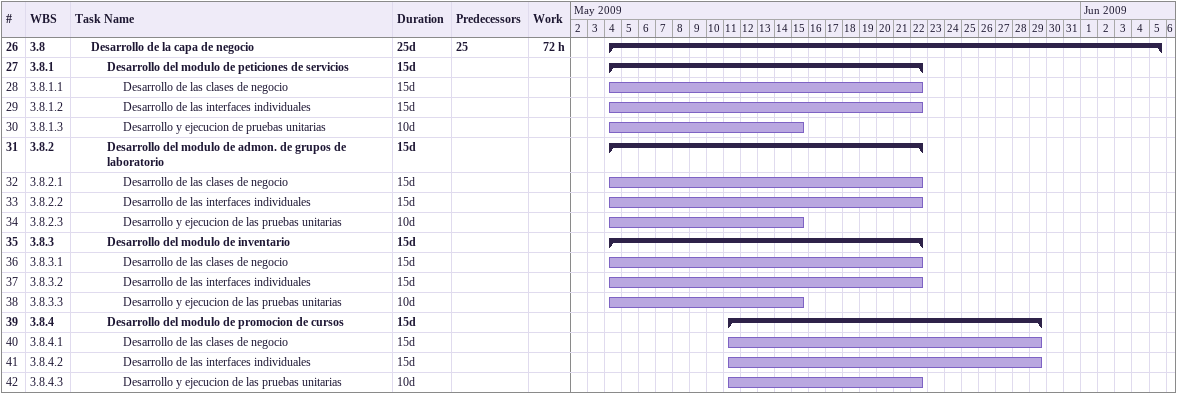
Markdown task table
| ID | WBS | Task | Duration | Start | Finish | Predecessors | Work (h) |
|---|---|---|---|---|---|---|---|
| 26 | 3.8 | **Desarrollo de la capa de negocio** | 25d | 2009-05-04 | 2009-06-05 | 25 | 72 |
| 27 | 3.8.1 | **Desarrollo del modulo de peticiones de servicios** | 15d | 2009-05-04 | 2009-05-22 |  |  |
| 28 | 3.8.1.1 | Desarrollo de las clases de negocio | 15d | 2009-05-04 | 2009-05-22 |  |  |
| 29 | 3.8.1.2 | Desarrollo de las interfaces individuales | 15d | 2009-05-04 | 2009-05-22 |  |  |
| 30 | 3.8.1.3 | Desarrollo y ejecucion de pruebas unitarias | 10d | 2009-05-04 | 2009-05-15 |  |  |
| 31 | 3.8.2 | **Desarrollo del modulo de admon. de grupos de laboratorio** | 15d | 2009-05-04 | 2009-05-22 |  |  |
| 32 | 3.8.2.1 | Desarrollo de las clases de negocio | 15d | 2009-05-04 | 2009-05-22 |  |  |
| 33 | 3.8.2.2 | Desarrollo de las interfaces individuales | 15d | 2009-05-04 | 2009-05-22 |  |  |
| 34 | 3.8.2.3 | Desarrollo y ejecucion de las pruebas unitarias | 10d | 2009-05-04 | 2009-05-15 |  |  |
| 35 | 3.8.3 | **Desarrollo del modulo de inventario** | 15d | 2009-05-04 | 2009-05-22 |  |  |
| 36 | 3.8.3.1 | Desarrollo de las clases de negocio | 15d | 2009-05-04 | 2009-05-22 |  |  |
| 37 | 3.8.3.2 | Desarrollo de las interfaces individuales | 15d | 2009-05-04 | 2009-05-22 |  |  |
| 38 | 3.8.3.3 | Desarrollo y ejecucion de las pruebas unitarias | 10d | 2009-05-04 | 2009-05-15 |  |  |
| 39 | 3.8.4 | **Desarrollo del modulo de promocion de cursos** | 15d | 2009-05-11 | 2009-05-29 |  |  |
| 40 | 3.8.4.1 | Desarrollo de las clases de negocio | 15d | 2009-05-11 | 2009-05-29 |  |  |
| 41 | 3.8.4.2 | Desarrollo de las interfaces individuales | 15d | 2009-05-11 | 2009-05-29 |  |  |
| 42 | 3.8.4.3 | Desarrollo y ejecucion de las pruebas unitarias | 10d | 2009-05-11 | 2009-05-22 |  |  |
